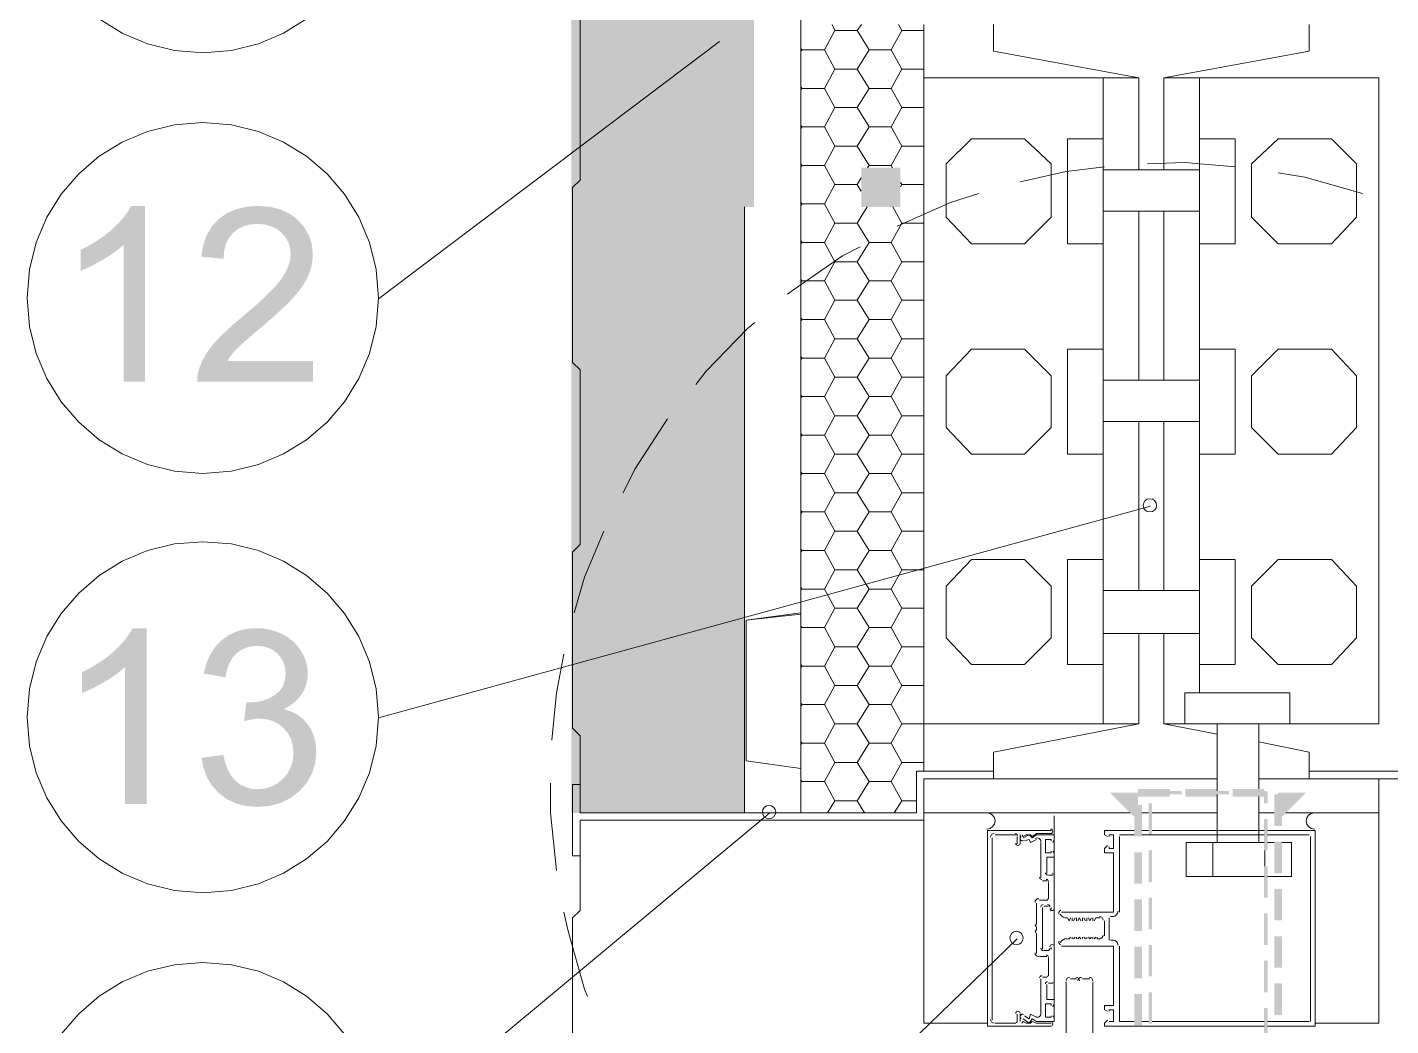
# Model space of a CAD drawing. Header units: millimetres. Extents: x 0 to 297, y 0 to 420.
# Drawn here: x 224.63 to 244.11, y 375.55 to 389.81 of the extents above; entities that cross this region are included whole.
import ezdxf

# ---------------------------------------------------------------- set-up
doc = ezdxf.new("R2010")
doc.units = ezdxf.units.MM
for name, color, linetype in [('1-CORTE-LINEAS', 7, 'Continuous'), ('1-CORTE-RELLENOS', 9, 'Continuous'), ('1-CORTE-ROJO', 1, 'Continuous')]:
    doc.layers.add(name, color=color, linetype=linetype)

msp = doc.modelspace()

# ---------------------------------------------------------------- hatches: boundary and pattern name
at = {"layer": '1-CORTE-RELLENOS'}
h = msp.add_hatch(color=51, dxfattribs=at)
h.dxf.hatch_style = 1
h.paths.add_polyline_path([(234.879, 406.274), (234.879, 378.585), (232.403, 378.585), (232.403, 406.274)])
h = msp.add_hatch(color=7, dxfattribs=at)
h.dxf.hatch_style = 1
h.paths.add_polyline_path([(226.316, 384.748), (226.01, 384.748), (226.01, 386.705), (225.95, 386.651), (225.881, 386.598), (225.804, 386.545), (225.718, 386.492), (225.631, 386.443), (225.548, 386.4), (225.47, 386.363), (225.396, 386.333), (225.396, 386.63), (225.52, 386.694), (225.636, 386.764), (225.745, 386.84), (225.845, 386.922), (225.934, 387.009), (226.009, 387.093), (226.071, 387.176), (226.118, 387.259), (226.316, 387.259)])
h = msp.add_hatch(color=7, dxfattribs=at)
h.dxf.hatch_style = 1
h.paths.add_polyline_path([(228.716, 385.043), (228.716, 384.748), (227.062, 384.748), (227.064, 384.802), (227.07, 384.856), (227.081, 384.908), (227.098, 384.96), (227.135, 385.045), (227.18, 385.129), (227.235, 385.212), (227.3, 385.294), (227.377, 385.378), (227.47, 385.469), (227.578, 385.567), (227.702, 385.671), (227.889, 385.83), (228.043, 385.971), (228.165, 386.095), (228.253, 386.2), (228.316, 386.297), (228.36, 386.39), (228.387, 386.481), (228.396, 386.57), (228.388, 386.658), (228.363, 386.739), (228.322, 386.812), (228.264, 386.878), (228.194, 386.933), (228.114, 386.971), (228.025, 386.995), (227.925, 387.002), (227.82, 386.994), (227.726, 386.969), (227.642, 386.928), (227.57, 386.87), (227.512, 386.797), (227.47, 386.712), (227.446, 386.614), (227.437, 386.504), (227.12, 386.534), (227.148, 386.7), (227.198, 386.844), (227.271, 386.968), (227.366, 387.071), (227.481, 387.153), (227.614, 387.212), (227.765, 387.247), (227.933, 387.259), (228.103, 387.246), (228.254, 387.208), (228.387, 387.145), (228.501, 387.057), (228.594, 386.952), (228.66, 386.835), (228.7, 386.705), (228.713, 386.564), (228.709, 386.489), (228.697, 386.414), (228.678, 386.34), (228.65, 386.266), (228.614, 386.194), (228.568, 386.119), (228.512, 386.042), (228.446, 385.963), (228.364, 385.876), (228.258, 385.773), (228.128, 385.655), (227.975, 385.522), (227.848, 385.416), (227.746, 385.328), (227.67, 385.259), (227.619, 385.208), (227.582, 385.167), (227.548, 385.125), (227.517, 385.084), (227.49, 385.043)])
h = msp.add_hatch(color=7, dxfattribs=at)
h.dxf.hatch_style = 1
h.paths.add_polyline_path([(226.338, 378.715), (226.032, 378.715), (226.032, 380.672), (225.971, 380.619), (225.902, 380.565), (225.825, 380.512), (225.74, 380.46), (225.652, 380.411), (225.569, 380.367), (225.491, 380.331), (225.417, 380.3), (225.417, 380.598), (225.541, 380.661), (225.657, 380.731), (225.766, 380.807), (225.866, 380.89), (225.955, 380.976), (226.031, 381.061), (226.092, 381.144), (226.139, 381.226), (226.338, 381.226)])
h = msp.add_hatch(color=7, dxfattribs=at)
h.dxf.hatch_style = 1
h.paths.add_polyline_path([(227.125, 379.374), (227.434, 379.415), (227.464, 379.295), (227.504, 379.192), (227.554, 379.107), (227.613, 379.041), (227.679, 378.99), (227.753, 378.954), (227.834, 378.932), (227.922, 378.925), (228.026, 378.934), (228.122, 378.962), (228.209, 379.009), (228.288, 379.074), (228.353, 379.154), (228.4, 379.242), (228.428, 379.34), (228.437, 379.446), (228.428, 379.547), (228.402, 379.639), (228.359, 379.722), (228.299, 379.796), (228.225, 379.856), (228.142, 379.899), (228.049, 379.925), (227.946, 379.934), (227.901, 379.931), (227.85, 379.925), (227.793, 379.913), (227.731, 379.898), (227.764, 380.168), (227.779, 380.167), (227.792, 380.166), (227.804, 380.165), (227.814, 380.165), (227.909, 380.171), (228, 380.191), (228.086, 380.222), (228.167, 380.267), (228.236, 380.325), (228.285, 380.396), (228.314, 380.482), (228.324, 380.581), (228.317, 380.663), (228.295, 380.737), (228.259, 380.803), (228.208, 380.862), (228.147, 380.91), (228.078, 380.945), (228.001, 380.966), (227.916, 380.973), (227.83, 380.966), (227.751, 380.944), (227.68, 380.909), (227.616, 380.86), (227.562, 380.796), (227.518, 380.719), (227.486, 380.628), (227.464, 380.523), (227.155, 380.579), (227.193, 380.724), (227.248, 380.852), (227.321, 380.962), (227.412, 381.055), (227.518, 381.13), (227.636, 381.183), (227.766, 381.216), (227.908, 381.226), (228.007, 381.221), (228.103, 381.204), (228.195, 381.177), (228.283, 381.138), (228.364, 381.09), (228.436, 381.034), (228.496, 380.97), (228.547, 380.898), (228.588, 380.821), (228.617, 380.742), (228.635, 380.66), (228.641, 380.576), (228.635, 380.496), (228.619, 380.421), (228.591, 380.349), (228.553, 380.281), (228.503, 380.218), (228.444, 380.162), (228.375, 380.112), (228.296, 380.069), (228.4, 380.037), (228.492, 379.991), (228.571, 379.931), (228.638, 379.856), (228.692, 379.771), (228.731, 379.676), (228.754, 379.57), (228.762, 379.454), (228.747, 379.296), (228.702, 379.151), (228.627, 379.018), (228.522, 378.897), (228.395, 378.798), (228.253, 378.728), (228.094, 378.685), (227.919, 378.671), (227.761, 378.684), (227.618, 378.72), (227.489, 378.781), (227.373, 378.867), (227.276, 378.972), (227.202, 379.091), (227.152, 379.225)])
h = msp.add_hatch(color=7, dxfattribs=at)
h.dxf.hatch_style = 1
h.paths.add_polyline_path([(240.499, 378.875), (240.099, 378.875), (240.499, 378.475)])
h = msp.add_hatch(color=7, dxfattribs=at)
h.dxf.hatch_style = 1
h.paths.add_polyline_path([(240.949, 378.85), (240.674, 378.85), (240.674, 378.9), (240.949, 378.9), (240.949, 378.93), (240.499, 378.93), (240.499, 378.875), (240.499, 378.82), (240.949, 378.82)])
h = msp.add_hatch(color=7, dxfattribs=at)
h.dxf.hatch_style = 1
h.paths.add_polyline_path([(240.674, 378.9), (240.674, 378.85), (241.124, 378.85), (241.124, 378.9)])
h = msp.add_hatch(color=7, dxfattribs=at)
h.dxf.hatch_style = 1
h.paths.add_polyline_path([(241.349, 378.85), (241.349, 378.9), (241.624, 378.9), (241.624, 378.93), (241.174, 378.93), (241.174, 378.82), (241.624, 378.82), (241.624, 378.85)])
h = msp.add_hatch(color=7, dxfattribs=at)
h.dxf.hatch_style = 1
h.paths.add_polyline_path([(241.349, 378.85), (241.799, 378.85), (241.799, 378.9), (241.349, 378.9)])
h = msp.add_hatch(color=7, dxfattribs=at)
h.dxf.hatch_style = 1
h.paths.add_polyline_path([(242.299, 378.85), (242.024, 378.85), (242.024, 378.9), (242.299, 378.9), (242.299, 378.93), (241.849, 378.93), (241.849, 378.82), (242.299, 378.82)])
h = msp.add_hatch(color=7, dxfattribs=at)
h.dxf.hatch_style = 1
h.paths.add_polyline_path([(242.349, 378.875), (242.347, 378.886), (242.343, 378.894), (242.335, 378.899), (242.324, 378.9), (242.024, 378.9), (242.024, 378.85), (242.299, 378.85), (242.299, 378.725), (242.349, 378.725)])
h = msp.add_hatch(color=7, dxfattribs=at)
h.dxf.hatch_style = 1
h.paths.add_polyline_path([(242.554, 378.53), (242.499, 378.475), (242.499, 378.85), (242.444, 378.85), (242.444, 378.4), (242.554, 378.4)])
h = msp.add_hatch(color=7, dxfattribs=at)
h.dxf.hatch_style = 1
h.paths.add_polyline_path([(242.499, 378.875), (242.899, 378.875), (242.499, 378.475)])
h = msp.add_hatch(color=7, dxfattribs=at)
h.dxf.hatch_style = 1
h.paths.add_polyline_path([(240.499, 378.475), (240.444, 378.53), (240.444, 378.25), (240.554, 378.25), (240.554, 378.7), (240.499, 378.7)])
h = msp.add_hatch(color=7, dxfattribs=at)
h.dxf.hatch_style = 1
h.paths.add_polyline_path([(240.699, 378.275), (240.699, 378.725), (240.649, 378.725), (240.649, 378.275)])
h = msp.add_hatch(color=7, dxfattribs=at)
h.dxf.hatch_style = 1
h.paths.add_polyline_path([(242.299, 378.5), (242.299, 378.05), (242.349, 378.05), (242.349, 378.5)])
h = msp.add_hatch(color=7, dxfattribs=at)
h.dxf.hatch_style = 1
h.paths.add_polyline_path([(242.554, 378.175), (242.444, 378.175), (242.444, 377.725), (242.554, 377.725)])
h = msp.add_hatch(color=7, dxfattribs=at)
h.dxf.hatch_style = 1
h.paths.add_polyline_path([(240.444, 378.025), (240.444, 377.575), (240.554, 377.575), (240.554, 378.025)])
h = msp.add_hatch(color=7, dxfattribs=at)
h.dxf.hatch_style = 1
h.paths.add_polyline_path([(240.649, 377.6), (240.699, 377.6), (240.699, 378.05), (240.649, 378.05)])
h = msp.add_hatch(color=7, dxfattribs=at)
h.dxf.hatch_style = 1
h.paths.add_polyline_path([(242.349, 377.825), (242.299, 377.825), (242.299, 377.375), (242.349, 377.375)])
h = msp.add_hatch(color=7, dxfattribs=at)
h.dxf.hatch_style = 1
h.paths.add_polyline_path([(242.554, 377.05), (242.554, 377.5), (242.444, 377.5), (242.444, 377.05)])
h = msp.add_hatch(color=7, dxfattribs=at)
h.dxf.hatch_style = 1
h.paths.add_polyline_path([(240.444, 376.9), (240.554, 376.9), (240.554, 377.35), (240.444, 377.35)])
h = msp.add_hatch(color=7, dxfattribs=at)
h.dxf.hatch_style = 1
h.paths.add_polyline_path([(240.699, 376.925), (240.699, 377.375), (240.649, 377.375), (240.649, 376.925)])
h = msp.add_hatch(color=7, dxfattribs=at)
h.dxf.hatch_style = 1
h.paths.add_polyline_path([(242.299, 377.15), (242.299, 376.7), (242.349, 376.7), (242.349, 377.15)])
h = msp.add_hatch(color=7, dxfattribs=at)
h.dxf.hatch_style = 1
h.paths.add_polyline_path([(242.554, 376.825), (242.444, 376.825), (242.444, 376.375), (242.554, 376.375)])
h = msp.add_hatch(color=7, dxfattribs=at)
h.dxf.hatch_style = 1
h.paths.add_polyline_path([(240.444, 376.225), (240.554, 376.225), (240.554, 376.675), (240.444, 376.675)])
h = msp.add_hatch(color=7, dxfattribs=at)
h.dxf.hatch_style = 1
h.paths.add_polyline_path([(240.699, 376.25), (240.699, 376.7), (240.649, 376.7), (240.649, 376.25)])
h = msp.add_hatch(color=7, dxfattribs=at)
h.dxf.hatch_style = 1
h.paths.add_polyline_path([(242.299, 376.475), (242.299, 376.025), (242.349, 376.025), (242.349, 376.475)])
h = msp.add_hatch(color=7, dxfattribs=at)
h.dxf.hatch_style = 1
h.paths.add_polyline_path([(242.554, 376.15), (242.444, 376.15), (242.444, 375.7), (242.554, 375.7)])
h = msp.add_hatch(color=7, dxfattribs=at)
h.dxf.hatch_style = 1
h.paths.add_polyline_path([(240.444, 376), (240.444, 375.55), (240.554, 375.55), (240.554, 376)])
h = msp.add_hatch(color=7, dxfattribs=at)
h.dxf.hatch_style = 1
h.paths.add_polyline_path([(240.649, 375.575), (240.699, 375.575), (240.699, 376.025), (240.649, 376.025)])
h = msp.add_hatch(color=7, dxfattribs=at)
h.dxf.hatch_style = 1
h.paths.add_polyline_path([(242.349, 375.8), (242.299, 375.8), (242.299, 375.35), (242.349, 375.35)])
at = {"layer": '1-CORTE-ROJO'}
h = msp.add_hatch(color=1, dxfattribs=at)
h.dxf.hatch_style = 1
h.paths.add_polyline_path([(235.015, 387.246), (234.522, 387.246), (234.522, 390.376), (234.427, 390.291), (234.317, 390.206), (234.194, 390.121), (234.056, 390.037), (233.916, 389.958), (233.784, 389.89), (233.659, 389.832), (233.541, 389.784), (233.541, 390.258), (233.74, 390.361), (233.926, 390.473), (234.099, 390.596), (234.26, 390.729), (234.403, 390.866), (234.524, 391), (234.622, 391.133), (234.698, 391.264), (235.015, 391.264)])
h = msp.add_hatch(color=1, dxfattribs=at)
h.dxf.hatch_style = 1
h.paths.add_polyline_path([(236.546, 387.805), (237.106, 387.805), (237.106, 387.246), (236.546, 387.246)])

# ---------------------------------------------------------------- linework, layer by layer
at = {"layer": '1-CORTE-LINEAS', "color": 7, "lineweight": 15}
for p, q in [((235.684, 378.588), (235.684, 397.892)), ((237.441, 389.087), (237.441, 389.849)), ((238.435, 389.468), (238.435, 389.849)), ((242.944, 389.468), (242.944, 389.849)), ((229.651, 385.933), (234.522, 389.608)), ((238.435, 389.468), (240.51, 389.087)), ((242.944, 389.468), (240.869, 389.087)), ((240.51, 389.087), (240.51, 387.775)), ((240.869, 389.087), (240.869, 387.775)), ((241.377, 387.775), (240.002, 387.775)), ((234.879, 378.588), (234.879, 387.246)), ((241.377, 387.182), (240.002, 387.182)), ((240.51, 387.182), (240.51, 384.769)), ((240.869, 387.182), (240.869, 384.769)), ((241.377, 384.769), (240.002, 384.769)), ((241.377, 384.177), (240.002, 384.177)), ((240.51, 384.177), (240.51, 381.763)), ((240.869, 384.177), (240.869, 381.763)), ((229.651, 379.943), (240.679, 382.97)), ((241.377, 381.763), (240.002, 381.763)), ((241.377, 381.15), (240.002, 381.15)), ((240.51, 381.15), (240.51, 379.859)), ((240.869, 381.15), (240.869, 379.859)), ((237.441, 379.859), (237.441, 379.181)), ((238.435, 379.456), (240.51, 379.859)), ((241.631, 379.711), (240.869, 379.859)), ((241.631, 378.9), (241.631, 379.859)), ((242.224, 378.93), (242.224, 379.859)), ((242.944, 379.456), (242.224, 379.604)), ((238.435, 379.456), (238.435, 379.075)), ((242.944, 379.456), (242.944, 379.075)), ((235.684, 379.223), (235.684, 378.588)), ((237.441, 379.075), (241.631, 379.075)), ((237.441, 379.075), (237.441, 378.483)), ((242.224, 379.075), (244.34, 379.075)), ((241.631, 378.165), (241.631, 378.85)), ((242.224, 378.165), (242.224, 378.82)), ((229.651, 373.932), (235.239, 378.588)), ((232.529, 378.588), (234.879, 378.588)), ((234.879, 378.588), (237.335, 378.588)), ((237.441, 378.588), (240.386, 378.588)), ((240.554, 378.588), (240.649, 378.588)), ((240.699, 378.588), (241.631, 378.588)), ((242.224, 378.588), (242.444, 378.588)), ((232.529, 378.483), (237.441, 378.483)), ((242.299, 378.165), (241.187, 378.165)), ((241.568, 377.678), (241.568, 378.165)), ((242.309, 377.825), (242.309, 378.05)), ((242.444, 378.165), (242.349, 378.165)), ((242.69, 378.165), (242.554, 378.165)), ((229.651, 367.942), (238.774, 376.789))]:
    msp.add_line(p, q, dxfattribs=at)
at = {"layer": '1-CORTE-LINEAS', "color": 7, "lineweight": 5}
for p, q in [((236.022, 389.489), (236.17, 389.765)), ((236.17, 389.765), (236.128, 389.849)), ((236.17, 389.765), (236.488, 389.765)), ((236.488, 389.765), (236.551, 389.849)), ((236.657, 389.489), (236.488, 389.765)), ((236.975, 389.489), (237.123, 389.765)), ((237.123, 389.765), (237.08, 389.849)), ((237.123, 389.765), (237.441, 389.765)), ((235.704, 389.489), (235.684, 389.51)), ((235.684, 389.468), (235.704, 389.489)), ((235.704, 389.489), (236.022, 389.489)), ((236.17, 389.214), (236.022, 389.489)), ((236.488, 389.214), (236.657, 389.489)), ((236.657, 389.489), (236.975, 389.489)), ((237.123, 389.214), (236.975, 389.489)), ((236.022, 388.939), (236.17, 389.214)), ((236.17, 389.214), (236.488, 389.214)), ((236.657, 388.939), (236.488, 389.214)), ((236.975, 388.939), (237.123, 389.214)), ((237.123, 389.214), (237.441, 389.214)), ((240.002, 389.087), (240.002, 379.859)), ((241.377, 389.087), (241.377, 380.303)), ((235.704, 388.939), (235.684, 388.96)), ((235.684, 388.918), (235.704, 388.939)), ((235.704, 388.939), (236.022, 388.939)), ((236.17, 388.664), (236.022, 388.939)), ((236.488, 388.664), (236.657, 388.939)), ((236.657, 388.939), (236.975, 388.939)), ((237.123, 388.664), (236.975, 388.939)), ((236.022, 388.389), (236.17, 388.664)), ((236.17, 388.664), (236.488, 388.664)), ((236.657, 388.389), (236.488, 388.664)), ((236.975, 388.389), (237.123, 388.664)), ((237.123, 388.664), (237.441, 388.664)), ((235.704, 388.389), (235.684, 388.41)), ((235.684, 388.367), (235.704, 388.389)), ((235.704, 388.389), (236.022, 388.389)), ((236.17, 388.113), (236.022, 388.389)), ((236.488, 388.113), (236.657, 388.389)), ((236.657, 388.389), (236.975, 388.389)), ((237.123, 388.113), (236.975, 388.389)), ((236.022, 387.838), (236.17, 388.113)), ((236.17, 388.113), (236.488, 388.113)), ((236.657, 387.838), (236.488, 388.113)), ((236.975, 387.838), (237.123, 388.113)), ((237.123, 388.113), (237.441, 388.113)), ((235.704, 387.838), (235.684, 387.86)), ((235.684, 387.817), (235.704, 387.838)), ((235.704, 387.838), (236.022, 387.838)), ((236.17, 387.563), (236.022, 387.838)), ((236.637, 387.805), (236.657, 387.838)), ((236.657, 387.838), (236.975, 387.838)), ((236.993, 387.805), (236.975, 387.838)), ((236.022, 387.288), (236.17, 387.563)), ((236.17, 387.563), (236.488, 387.563)), ((236.488, 387.563), (236.546, 387.659)), ((236.546, 387.468), (236.488, 387.563)), ((237.123, 387.563), (237.106, 387.595)), ((237.106, 387.532), (237.123, 387.563)), ((237.123, 387.563), (237.441, 387.563)), ((235.704, 387.288), (235.684, 387.309)), ((235.684, 387.267), (235.704, 387.288)), ((235.704, 387.288), (236.022, 387.288)), ((236.17, 387.013), (236.022, 387.288)), ((236.488, 387.013), (236.631, 387.246)), ((237.123, 387.013), (236.998, 387.246)), ((236.022, 386.738), (236.17, 387.013)), ((236.17, 387.013), (236.488, 387.013)), ((236.657, 386.738), (236.488, 387.013)), ((236.975, 386.738), (237.123, 387.013)), ((237.123, 387.013), (237.441, 387.013)), ((235.704, 386.738), (235.684, 386.758)), ((235.684, 386.716), (235.704, 386.738)), ((235.704, 386.738), (236.022, 386.738)), ((236.17, 386.462), (236.022, 386.738)), ((236.488, 386.462), (236.657, 386.738)), ((236.657, 386.738), (236.975, 386.738)), ((237.123, 386.462), (236.975, 386.738)), ((236.022, 386.187), (236.17, 386.462)), ((236.17, 386.462), (236.488, 386.462)), ((236.657, 386.187), (236.488, 386.462)), ((236.975, 386.187), (237.123, 386.462)), ((237.123, 386.462), (237.441, 386.462)), ((235.704, 386.187), (235.684, 386.209)), ((235.684, 386.166), (235.704, 386.187)), ((235.704, 386.187), (236.022, 386.187)), ((236.17, 385.912), (236.022, 386.187)), ((236.488, 385.912), (236.657, 386.187)), ((236.657, 386.187), (236.975, 386.187)), ((237.123, 385.912), (236.975, 386.187)), ((236.022, 385.637), (236.17, 385.912)), ((236.17, 385.912), (236.488, 385.912)), ((236.657, 385.637), (236.488, 385.912)), ((236.975, 385.637), (237.123, 385.912)), ((237.123, 385.912), (237.441, 385.912)), ((235.704, 385.637), (235.684, 385.658)), ((235.684, 385.615), (235.704, 385.637)), ((235.704, 385.637), (236.022, 385.637)), ((236.17, 385.362), (236.022, 385.637)), ((236.488, 385.362), (236.657, 385.637)), ((236.657, 385.637), (236.975, 385.637)), ((237.123, 385.362), (236.975, 385.637)), ((236.022, 385.086), (236.17, 385.362)), ((236.17, 385.362), (236.488, 385.362)), ((236.657, 385.086), (236.488, 385.362)), ((236.975, 385.086), (237.123, 385.362)), ((237.123, 385.362), (237.441, 385.362)), ((235.704, 385.086), (235.684, 385.108)), ((235.684, 385.066), (235.704, 385.086)), ((235.704, 385.086), (236.022, 385.086)), ((236.17, 384.811), (236.022, 385.086)), ((236.488, 384.811), (236.657, 385.086)), ((236.657, 385.086), (236.975, 385.086)), ((237.123, 384.811), (236.975, 385.086)), ((236.022, 384.536), (236.17, 384.811)), ((236.17, 384.811), (236.488, 384.811)), ((236.657, 384.536), (236.488, 384.811)), ((236.975, 384.536), (237.123, 384.811)), ((237.123, 384.811), (237.441, 384.811)), ((235.704, 384.536), (235.684, 384.557)), ((235.684, 384.515), (235.704, 384.536)), ((235.704, 384.536), (236.022, 384.536)), ((236.17, 384.261), (236.022, 384.536)), ((236.488, 384.261), (236.657, 384.536)), ((236.657, 384.536), (236.975, 384.536)), ((237.123, 384.261), (236.975, 384.536)), ((236.022, 383.986), (236.17, 384.261)), ((236.17, 384.261), (236.488, 384.261)), ((236.657, 383.986), (236.488, 384.261)), ((236.975, 383.986), (237.123, 384.261)), ((237.123, 384.261), (237.441, 384.261)), ((235.704, 383.986), (235.684, 384.007)), ((235.684, 383.965), (235.704, 383.986)), ((235.704, 383.986), (236.022, 383.986)), ((236.17, 383.711), (236.022, 383.986)), ((236.488, 383.711), (236.657, 383.986)), ((236.657, 383.986), (236.975, 383.986)), ((237.123, 383.711), (236.975, 383.986)), ((236.022, 383.435), (236.17, 383.711)), ((236.17, 383.711), (236.488, 383.711)), ((236.657, 383.435), (236.488, 383.711)), ((236.975, 383.435), (237.123, 383.711)), ((237.123, 383.711), (237.441, 383.711)), ((235.704, 383.435), (235.684, 383.457)), ((235.684, 383.415), (235.704, 383.435)), ((235.704, 383.435), (236.022, 383.435)), ((236.17, 383.16), (236.022, 383.435)), ((236.488, 383.16), (236.657, 383.435)), ((236.657, 383.435), (236.975, 383.435)), ((237.123, 383.16), (236.975, 383.435)), ((236.022, 382.886), (236.17, 383.16)), ((236.17, 383.16), (236.488, 383.16)), ((236.657, 382.886), (236.488, 383.16)), ((236.975, 382.886), (237.123, 383.16)), ((237.123, 383.16), (237.441, 383.16)), ((235.704, 382.886), (235.684, 382.906)), ((235.684, 382.864), (235.704, 382.886)), ((235.704, 382.886), (236.022, 382.886)), ((236.17, 382.61), (236.022, 382.886)), ((236.488, 382.61), (236.657, 382.886)), ((236.657, 382.886), (236.975, 382.886)), ((237.123, 382.61), (236.975, 382.886)), ((236.022, 382.335), (236.17, 382.61)), ((236.17, 382.61), (236.488, 382.61)), ((236.657, 382.335), (236.488, 382.61)), ((236.975, 382.335), (237.123, 382.61)), ((237.123, 382.61), (237.441, 382.61)), ((235.704, 382.335), (235.684, 382.356)), ((235.684, 382.314), (235.704, 382.335)), ((235.704, 382.335), (236.022, 382.335)), ((236.17, 382.06), (236.022, 382.335)), ((236.488, 382.06), (236.657, 382.335)), ((236.657, 382.335), (236.975, 382.335)), ((237.123, 382.06), (236.975, 382.335)), ((236.022, 381.785), (236.17, 382.06)), ((236.17, 382.06), (236.488, 382.06)), ((236.657, 381.785), (236.488, 382.06)), ((236.975, 381.785), (237.123, 382.06)), ((237.123, 382.06), (237.441, 382.06)), ((235.704, 381.785), (235.684, 381.806)), ((235.684, 381.785), (235.704, 381.785)), ((235.704, 381.785), (236.022, 381.785)), ((236.17, 381.51), (236.022, 381.785)), ((236.488, 381.51), (236.657, 381.785)), ((236.657, 381.785), (236.975, 381.785)), ((237.123, 381.51), (236.975, 381.785)), ((236.022, 381.234), (236.17, 381.51)), ((236.17, 381.51), (236.488, 381.51)), ((236.657, 381.234), (236.488, 381.51)), ((236.975, 381.234), (237.123, 381.51)), ((237.123, 381.51), (237.441, 381.51)), ((235.704, 381.234), (235.684, 381.255)), ((235.684, 381.234), (235.704, 381.234)), ((235.704, 381.234), (236.022, 381.234)), ((236.17, 380.959), (236.022, 381.234)), ((236.488, 380.959), (236.657, 381.234)), ((236.657, 381.234), (236.975, 381.234)), ((237.123, 380.959), (236.975, 381.234)), ((236.022, 380.684), (236.17, 380.959)), ((236.17, 380.959), (236.488, 380.959)), ((236.657, 380.684), (236.488, 380.959)), ((236.975, 380.684), (237.123, 380.959)), ((237.123, 380.959), (237.441, 380.959)), ((235.704, 380.684), (235.684, 380.705)), ((235.684, 380.663), (235.704, 380.684)), ((235.704, 380.684), (236.022, 380.684)), ((236.17, 380.409), (236.022, 380.684)), ((236.488, 380.409), (236.657, 380.684)), ((236.657, 380.684), (236.975, 380.684)), ((237.123, 380.409), (236.975, 380.684)), ((236.022, 380.134), (236.17, 380.409)), ((236.17, 380.409), (236.488, 380.409)), ((236.657, 380.134), (236.488, 380.409)), ((236.975, 380.134), (237.123, 380.409)), ((237.123, 380.409), (237.441, 380.409)), ((235.704, 380.134), (235.684, 380.155)), ((235.684, 380.112), (235.704, 380.134)), ((235.704, 380.134), (236.022, 380.134)), ((236.17, 379.859), (236.022, 380.134)), ((236.488, 379.859), (236.657, 380.134)), ((236.657, 380.134), (236.975, 380.134)), ((237.123, 379.859), (236.975, 380.134)), ((236.022, 379.583), (236.17, 379.859)), ((236.17, 379.859), (236.488, 379.859)), ((236.657, 379.583), (236.488, 379.859)), ((236.975, 379.583), (237.123, 379.859)), ((237.123, 379.859), (237.441, 379.859)), ((240.51, 379.859), (237.441, 379.859)), ((235.704, 379.583), (235.684, 379.604)), ((235.684, 379.562), (235.704, 379.583)), ((235.704, 379.583), (236.022, 379.583)), ((236.17, 379.308), (236.022, 379.583)), ((236.488, 379.308), (236.657, 379.583)), ((236.657, 379.583), (236.975, 379.583)), ((237.123, 379.308), (236.975, 379.583)), ((236.022, 379.033), (236.17, 379.308)), ((236.17, 379.308), (236.488, 379.308)), ((236.657, 379.033), (236.488, 379.308)), ((236.975, 379.033), (237.123, 379.308)), ((237.123, 379.308), (237.441, 379.308)), ((235.704, 379.033), (235.684, 379.054)), ((235.684, 379.033), (235.704, 379.033)), ((235.704, 379.033), (236.022, 379.033)), ((236.17, 378.758), (236.022, 379.033)), ((236.488, 378.758), (236.657, 379.033)), ((236.657, 379.033), (236.975, 379.033)), ((237.123, 378.758), (236.975, 379.033)), ((236.065, 378.588), (236.17, 378.758)), ((236.17, 378.758), (236.488, 378.758)), ((236.594, 378.588), (236.488, 378.758)), ((237.017, 378.588), (237.123, 378.758)), ((237.123, 378.758), (237.335, 378.758)), ((232.529, 378.483), (232.529, 377.192))]:
    msp.add_line(p, q, dxfattribs=at)
at = {"layer": '1-CORTE-LINEAS', "color": 7, "lineweight": 9}
for p, q in [((237.758, 387.86), (238.118, 388.219)), ((238.118, 388.219), (238.879, 388.219)), ((239.26, 387.86), (238.879, 388.219)), ((242.118, 387.86), (242.499, 388.219)), ((243.261, 388.219), (242.499, 388.219)), ((243.621, 387.86), (243.261, 388.219)), ((237.758, 387.097), (237.758, 387.86)), ((239.26, 387.86), (239.26, 387.097)), ((242.118, 387.86), (242.118, 387.097)), ((243.621, 387.097), (243.621, 387.86)), ((237.758, 387.097), (238.118, 386.716)), ((239.26, 387.097), (238.879, 386.716)), ((242.118, 387.097), (242.499, 386.716)), ((243.621, 387.097), (243.261, 386.716)), ((238.879, 386.716), (238.118, 386.716)), ((242.499, 386.716), (243.261, 386.716)), ((237.758, 384.833), (238.118, 385.214)), ((238.118, 385.214), (238.879, 385.214)), ((239.26, 384.833), (238.879, 385.214)), ((242.118, 384.833), (242.499, 385.214)), ((243.261, 385.214), (242.499, 385.214)), ((243.621, 384.833), (243.261, 385.214)), ((237.758, 384.092), (237.758, 384.833)), ((239.26, 384.833), (239.26, 384.092)), ((242.118, 384.833), (242.118, 384.092)), ((243.621, 384.092), (243.621, 384.833)), ((237.758, 384.092), (238.118, 383.711)), ((239.26, 384.092), (238.879, 383.711)), ((242.118, 384.092), (242.499, 383.711)), ((243.621, 384.092), (243.261, 383.711)), ((238.879, 383.711), (238.118, 383.711)), ((242.499, 383.711), (243.261, 383.711)), ((237.758, 381.827), (238.118, 382.208)), ((238.879, 382.208), (238.118, 382.208)), ((239.26, 381.827), (238.879, 382.208)), ((242.118, 381.827), (242.499, 382.208)), ((242.499, 382.208), (243.261, 382.208)), ((243.621, 381.827), (243.261, 382.208)), ((237.758, 381.827), (237.758, 381.086)), ((239.26, 381.086), (239.26, 381.827)), ((242.118, 381.086), (242.118, 381.827)), ((243.621, 381.827), (243.621, 381.086)), ((237.758, 381.086), (238.118, 380.705)), ((239.26, 381.086), (238.879, 380.705)), ((242.118, 381.086), (242.499, 380.705)), ((243.621, 381.086), (243.261, 380.705)), ((238.118, 380.705), (238.879, 380.705)), ((243.261, 380.705), (242.499, 380.705))]:
    msp.add_line(p, q, dxfattribs=at)
at = {"layer": '1-CORTE-LINEAS', "color": 7, "lineweight": 13}
for p, q in [((239.303, 378.546), (239.303, 375.604)), ((239.26, 378.335), (238.35, 378.335)), ((238.414, 375.625), (238.414, 378.228)), ((238.456, 378.271), (238.753, 378.271)), ((238.774, 378.25), (238.774, 378.144)), ((238.816, 378.144), (238.816, 378.271)), ((240.235, 378.271), (240.444, 378.271)), ((240.235, 377.17), (240.235, 378.25)), ((240.649, 378.335), (240.554, 378.335)), ((240.554, 378.271), (242.299, 378.271)), ((242.299, 378.335), (240.699, 378.335)), ((242.349, 378.271), (242.944, 378.271)), ((242.964, 378.25), (242.964, 375.604)), ((239.112, 378.165), (239.112, 377.657)), ((239.134, 377.615), (239.197, 377.615)), ((239.282, 377.699), (239.218, 377.699)), ((239.218, 377.594), (239.218, 377.361)), ((239.303, 377.213), (239.303, 377.678)), ((239.197, 377.34), (239.092, 377.34)), ((239.134, 376.641), (239.134, 377.234)), ((239.155, 377.255), (239.218, 377.255)), ((239.26, 377.234), (239.26, 377.213)), ((239.515, 377.043), (239.493, 377.085)), ((239.515, 377.043), (239.536, 377.085)), ((239.557, 377.085), (239.557, 377.043)), ((239.578, 377.043), (239.599, 377.085)), ((239.621, 377.085), (239.621, 377.043)), ((239.641, 377.043), (239.663, 377.085)), ((239.663, 377.085), (239.684, 377.043)), ((239.705, 377.043), (239.705, 377.085)), ((239.726, 377.085), (239.747, 377.043)), ((239.769, 377.043), (239.769, 377.085)), ((239.789, 377.085), (239.811, 377.043)), ((239.811, 377.043), (239.832, 377.085)), ((239.854, 377.085), (239.854, 377.043)), ((240.022, 377.043), (240.022, 376.832)), ((240.086, 376.768), (240.086, 377.085)), ((240.107, 377.107), (240.15, 377.107)), ((239.557, 376.789), (239.557, 376.811)), ((239.578, 376.789), (239.599, 376.811)), ((239.621, 376.789), (239.621, 376.811)), ((239.705, 376.811), (239.705, 376.789)), ((239.726, 376.811), (239.747, 376.789)), ((239.769, 376.811), (239.769, 376.789)), ((239.854, 376.789), (239.854, 376.811)), ((239.874, 376.789), (239.896, 376.811)), ((239.218, 376.62), (239.155, 376.62)), ((239.26, 376.662), (239.26, 376.641)), ((239.303, 376.175), (239.303, 376.662)), ((240.15, 376.768), (240.107, 376.768)), ((239.092, 376.536), (239.197, 376.536)), ((239.218, 376.514), (239.218, 376.26)), ((239.197, 376.239), (239.134, 376.239)), ((239.112, 376.218), (239.112, 375.71)), ((239.218, 376.155), (239.282, 376.155)), ((239.473, 364.7), (239.473, 376.175)), ((239.536, 376.218), (239.621, 376.218)), ((239.705, 376.218), (239.811, 376.218)), ((239.854, 364.7), (239.854, 376.175)), ((238.774, 375.71), (238.774, 375.604)), ((238.816, 375.71), (238.816, 375.604)), ((238.753, 375.583), (238.456, 375.583)), ((240.554, 375.604), (240.649, 375.604)), ((240.699, 375.604), (242.299, 375.604)), ((242.349, 375.604), (242.944, 375.604))]:
    msp.add_line(p, q, dxfattribs=at)
at = {"layer": '1-CORTE-LINEAS', "color": 7, "lineweight": 15}
for points in [[(232.529, 378.588), (232.529, 379.689), (232.424, 379.795), (232.424, 382.314), (232.529, 382.42), (232.529, 384.917), (232.424, 385.023), (232.424, 387.521), (232.529, 387.627), (232.529, 390.124), (232.424, 390.23), (232.424, 392.727), (232.529, 392.834), (232.529, 394.802)], [(240.002, 386.716), (239.493, 386.716), (239.493, 388.219), (240.002, 388.219)], [(241.377, 386.716), (241.885, 386.716), (241.885, 388.219), (241.377, 388.219)], [(240.022, 387.817), (239.473, 387.753), (238.816, 387.605)], [(241.885, 387.817), (241.165, 387.881), (240.636, 387.86)], [(243.706, 387.436), (242.88, 387.669), (242.499, 387.732)], [(238.223, 387.436), (237.821, 387.309), (237.06, 386.971)], [(236.53, 386.674), (236.276, 386.547), (235.578, 386.061), (235.493, 385.996)], [(235.027, 385.595), (234.922, 385.51), (234.329, 384.896), (234.181, 384.706)], [(240.002, 383.711), (239.493, 383.711), (239.493, 385.214), (240.002, 385.214)], [(241.377, 383.711), (241.885, 383.711), (241.885, 385.214), (241.377, 385.214)], [(233.779, 384.219), (233.313, 383.499), (233.143, 383.16)], [(240.764, 382.981), (240.756, 383.018), (240.736, 383.048), (240.705, 383.068), (240.668, 383.076), (240.631, 383.068), (240.601, 383.048), (240.58, 383.018), (240.573, 382.981), (240.58, 382.943), (240.601, 382.913), (240.631, 382.893), (240.668, 382.886), (240.705, 382.893), (240.736, 382.913), (240.756, 382.943), (240.764, 382.981)], [(232.868, 382.61), (232.593, 381.954), (232.445, 381.446)], [(235.684, 381.425), (235.684, 382.081), (235.684, 381.446)], [(240.002, 382.208), (239.493, 382.208), (239.493, 380.705), (240.002, 380.705)], [(241.377, 382.208), (241.885, 382.208), (241.885, 380.705), (241.377, 380.705)], [(235.684, 381.425), (234.9, 381.34), (235.684, 381.446)], [(234.9, 379.33), (234.9, 381.34), (234.9, 379.33)], [(232.297, 380.853), (232.191, 380.303), (232.128, 379.626)], [(241.165, 379.859), (241.165, 380.303), (242.668, 380.303), (242.668, 379.859)], [(234.9, 379.33), (235.684, 379.223), (235.684, 378.588)], [(237.335, 378.588), (237.335, 379.181), (238.435, 379.181)], [(242.944, 379.181), (244.447, 379.181), (244.447, 378.588)], [(232.106, 379.012), (232.106, 378.588), (232.191, 377.763)], [(232.424, 378.483), (232.424, 378.991), (232.529, 378.991)], [(242.612, 378.588), (243.939, 378.588), (243.939, 379.075)], [(235.324, 378.599), (235.316, 378.636), (235.296, 378.666), (235.266, 378.687), (235.228, 378.694), (235.191, 378.687), (235.161, 378.666), (235.141, 378.636), (235.133, 378.599), (235.141, 378.562), (235.161, 378.532), (235.191, 378.511), (235.228, 378.504), (235.266, 378.511), (235.296, 378.532), (235.316, 378.562), (235.324, 378.599)], [(238.34, 378.356), (238.385, 378.365), (238.422, 378.39), (238.447, 378.427), (238.456, 378.472), (238.447, 378.517), (238.422, 378.554), (238.385, 378.579), (238.34, 378.588)], [(243.018, 378.588), (242.972, 378.579), (242.935, 378.554), (242.91, 378.517), (242.901, 378.472), (242.91, 378.427), (242.935, 378.39), (242.972, 378.365), (243.018, 378.356)], [(232.424, 378.483), (232.424, 377.975), (232.529, 377.975)], [(241.187, 378.165), (241.187, 377.678), (242.299, 377.678)], [(242.349, 377.678), (242.69, 377.678), (242.69, 378.165)], [(232.297, 377.17), (232.361, 376.895), (232.593, 376.07), (232.635, 375.964)], [(238.859, 376.8), (238.851, 376.837), (238.831, 376.867), (238.8, 376.888), (238.764, 376.895), (238.726, 376.888), (238.696, 376.867), (238.675, 376.837), (238.668, 376.8), (238.675, 376.763), (238.696, 376.732), (238.726, 376.712), (238.764, 376.704), (238.8, 376.712), (238.831, 376.732), (238.851, 376.763), (238.859, 376.8)]]:
    msp.add_lwpolyline(points, dxfattribs=at)
at = {"layer": '1-CORTE-LINEAS', "color": 7, "lineweight": 9}
for points in [[(225.662, 389.931), (225.99, 389.727), (226.35, 389.575), (226.736, 389.48), (227.143, 389.447), (227.55, 389.48), (227.936, 389.575), (228.296, 389.727), (228.624, 389.931)], [(229.651, 385.944), (229.619, 386.351), (229.523, 386.737), (229.371, 387.097), (229.167, 387.425), (228.917, 387.717), (228.624, 387.968), (228.296, 388.172), (227.936, 388.324), (227.55, 388.419), (227.143, 388.452), (226.736, 388.419), (226.35, 388.324), (225.99, 388.172), (225.662, 387.968), (225.369, 387.717), (225.119, 387.425), (224.915, 387.097), (224.762, 386.737), (224.667, 386.351), (224.635, 385.944), (224.667, 385.537), (224.762, 385.151), (224.915, 384.791), (225.119, 384.462), (225.369, 384.17), (225.662, 383.919), (225.99, 383.715), (226.35, 383.563), (226.736, 383.468), (227.143, 383.435), (227.55, 383.468), (227.936, 383.563), (228.296, 383.715), (228.624, 383.919), (228.917, 384.17), (229.167, 384.462), (229.371, 384.791), (229.523, 385.151), (229.619, 385.537), (229.651, 385.944)], [(229.651, 379.954), (229.619, 380.361), (229.523, 380.746), (229.371, 381.106), (229.167, 381.435), (228.917, 381.727), (228.624, 381.978), (228.296, 382.182), (227.936, 382.334), (227.55, 382.429), (227.143, 382.462), (226.736, 382.429), (226.35, 382.334), (225.99, 382.182), (225.662, 381.978), (225.369, 381.727), (225.119, 381.435), (224.915, 381.106), (224.762, 380.746), (224.667, 380.361), (224.635, 379.954), (224.667, 379.547), (224.762, 379.161), (224.915, 378.801), (225.119, 378.472), (225.369, 378.18), (225.662, 377.93), (225.99, 377.726), (226.35, 377.574), (226.736, 377.479), (227.143, 377.446), (227.55, 377.479), (227.936, 377.574), (228.296, 377.726), (228.624, 377.93), (228.917, 378.18), (229.167, 378.472), (229.371, 378.801), (229.523, 379.161), (229.619, 379.547), (229.651, 379.954)], [(229.167, 375.424), (228.917, 375.716), (228.624, 375.967), (228.296, 376.171), (227.936, 376.323), (227.55, 376.418), (227.143, 376.451), (226.736, 376.418), (226.35, 376.323), (225.99, 376.171), (225.662, 375.967), (225.369, 375.716), (225.119, 375.424)]]:
    msp.add_lwpolyline(points, dxfattribs=at)
at = {"layer": '1-CORTE-LINEAS', "color": 7, "lineweight": 5}
for points in [[(240.51, 389.087), (237.441, 389.087), (237.441, 379.859)], [(240.869, 389.087), (243.939, 389.087), (243.939, 379.859), (240.869, 379.859)], [(237.441, 378.588), (237.441, 375.583), (238.35, 375.583)], [(243.029, 375.583), (243.939, 375.583), (243.939, 378.588)], [(232.424, 364.7), (232.424, 366.672), (232.529, 366.778), (232.529, 369.275), (232.424, 369.381), (232.424, 371.879), (232.529, 371.985), (232.529, 374.482), (232.424, 374.588), (232.424, 377.085), (232.529, 377.192)]]:
    msp.add_lwpolyline(points, dxfattribs=at)
at = {"layer": '1-CORTE-LINEAS', "color": 7, "lineweight": 13}
for points in [[(238.35, 378.335), (238.35, 375.541), (239.26, 375.541)], [(238.446, 378.292), (238.425, 378.288), (238.408, 378.277), (238.397, 378.26), (238.393, 378.24)], [(238.774, 378.26), (238.771, 378.273), (238.764, 378.283), (238.754, 378.289), (238.742, 378.292)], [(238.832, 378.246), (238.822, 378.237), (238.817, 378.226), (238.816, 378.214), (238.82, 378.202), (238.828, 378.193), (238.839, 378.187), (238.852, 378.187), (238.863, 378.191)], [(238.837, 378.271), (238.859, 378.25), (238.901, 378.271), (238.964, 378.271), (238.985, 378.25), (239.049, 378.292), (239.26, 378.292)], [(239.282, 378.165), (239.303, 378.207), (239.303, 378.271), (239.049, 378.271), (238.985, 378.228), (238.943, 378.271), (238.859, 378.228)], [(238.879, 378.186), (238.943, 378.207), (238.964, 378.165), (239.049, 378.207)], [(239.112, 378.175), (239.11, 378.189), (239.105, 378.202), (239.097, 378.213), (239.086, 378.222), (239.073, 378.227), (239.059, 378.229), (239.046, 378.227), (239.033, 378.222)], [(239.26, 378.186), (239.26, 378.207), (239.176, 378.207), (239.176, 378.017), (239.26, 378.017), (239.26, 378.038)], [(239.25, 378.292), (239.262, 378.294), (239.273, 378.301), (239.279, 378.311), (239.282, 378.324), (239.279, 378.336), (239.273, 378.346), (239.262, 378.353), (239.25, 378.356)], [(240.444, 378.335), (240.022, 378.335), (240.022, 378.271), (240.065, 378.25)], [(240.086, 378.25), (240.086, 378.271), (240.15, 378.271), (240.15, 378.08), (240.086, 378.08), (240.086, 378.102)], [(242.349, 375.541), (243.029, 375.541), (243.029, 378.335), (242.349, 378.335)], [(238.753, 378.155), (238.755, 378.142), (238.762, 378.132), (238.772, 378.126), (238.784, 378.123), (238.797, 378.126), (238.807, 378.132), (238.813, 378.142), (238.816, 378.155)], [(239.197, 377.721), (239.197, 377.954), (239.303, 377.954), (239.303, 378.017), (239.282, 378.038)], [(240.065, 378.123), (240.022, 378.08), (240.022, 378.017), (240.15, 378.017), (240.15, 377.17), (239.408, 377.17)], [(239.092, 377.668), (239.094, 377.655), (239.101, 377.645), (239.111, 377.638), (239.123, 377.636)], [(239.176, 377.731), (239.179, 377.719), (239.185, 377.709), (239.195, 377.702), (239.208, 377.699)], [(239.218, 377.604), (239.216, 377.616), (239.209, 377.627), (239.199, 377.633), (239.187, 377.636)], [(239.303, 377.689), (239.3, 377.701), (239.294, 377.711), (239.284, 377.718), (239.271, 377.721)], [(239.08, 377.361), (239.06, 377.357), (239.043, 377.345), (239.032, 377.328), (239.028, 377.308)], [(239.049, 377.298), (239.049, 377.001), (239.028, 376.98), (239.049, 376.959), (239.049, 376.917), (239.028, 376.895), (239.049, 376.853), (239.049, 376.578)], [(239.144, 377.276), (239.132, 377.274), (239.122, 377.267), (239.115, 377.257), (239.112, 377.245)], [(239.187, 377.34), (239.199, 377.342), (239.209, 377.349), (239.216, 377.359), (239.218, 377.371)], [(239.24, 377.245), (239.237, 377.257), (239.23, 377.267), (239.22, 377.274), (239.208, 377.276)], [(239.24, 377.223), (239.242, 377.211), (239.249, 377.201), (239.259, 377.194), (239.271, 377.192)], [(239.271, 377.192), (239.284, 377.194), (239.294, 377.201), (239.3, 377.211), (239.303, 377.223)], [(239.398, 377.192), (239.39, 377.19), (239.382, 377.187), (239.376, 377.182), (239.371, 377.175), (239.367, 377.167), (239.367, 377.158), (239.368, 377.15), (239.372, 377.142)], [(239.386, 377.138), (239.404, 377.116), (239.428, 377.099), (239.454, 377.089), (239.483, 377.085)], [(239.874, 377.043), (239.896, 377.085), (239.959, 377.085)], [(240.002, 377.054), (239.997, 377.075), (239.986, 377.091), (239.969, 377.103), (239.949, 377.107)], [(240.139, 377.107), (240.168, 377.113), (240.192, 377.128), (240.207, 377.152), (240.213, 377.181)], [(239.493, 376.789), (239.515, 376.789), (239.536, 376.811)], [(239.641, 376.789), (239.663, 376.811), (239.684, 376.789)], [(239.789, 376.811), (239.811, 376.789), (239.832, 376.811)], [(239.959, 376.789), (239.917, 376.789), (239.917, 376.811)], [(239.949, 376.789), (239.969, 376.793), (239.986, 376.805), (239.997, 376.822), (240.002, 376.842)], [(239.112, 376.652), (239.115, 376.639), (239.122, 376.629), (239.132, 376.622), (239.144, 376.62)], [(239.208, 376.62), (239.22, 376.622), (239.23, 376.629), (239.237, 376.639), (239.24, 376.652)], [(239.271, 376.704), (239.259, 376.702), (239.249, 376.695), (239.242, 376.685), (239.24, 376.673)], [(239.303, 376.673), (239.3, 376.685), (239.294, 376.695), (239.284, 376.702), (239.271, 376.704)], [(239.372, 376.754), (239.368, 376.746), (239.367, 376.738), (239.367, 376.729), (239.371, 376.722), (239.376, 376.715), (239.382, 376.709), (239.39, 376.706), (239.398, 376.704)], [(239.483, 376.789), (239.454, 376.786), (239.428, 376.775), (239.404, 376.759), (239.386, 376.737)], [(239.408, 376.684), (240.15, 376.684), (240.15, 375.837), (240.022, 375.837), (240.022, 375.774), (240.065, 375.752)], [(240.213, 376.694), (240.207, 376.723), (240.192, 376.747), (240.168, 376.763), (240.139, 376.768)], [(240.235, 376.684), (240.235, 375.604), (240.444, 375.604)], [(239.028, 376.588), (239.032, 376.568), (239.043, 376.551), (239.06, 376.54), (239.08, 376.536)], [(239.218, 376.525), (239.216, 376.537), (239.209, 376.547), (239.199, 376.554), (239.187, 376.556)], [(239.123, 376.26), (239.111, 376.258), (239.101, 376.251), (239.094, 376.241), (239.092, 376.228)], [(239.187, 376.239), (239.199, 376.242), (239.209, 376.248), (239.216, 376.258), (239.218, 376.271)], [(239.525, 376.239), (239.504, 376.235), (239.488, 376.224), (239.477, 376.207), (239.473, 376.186)], [(239.663, 376.186), (239.659, 376.207), (239.647, 376.224), (239.63, 376.235), (239.61, 376.239)], [(239.694, 376.239), (239.674, 376.235), (239.657, 376.224), (239.646, 376.207), (239.641, 376.186)], [(239.854, 376.186), (239.849, 376.207), (239.838, 376.224), (239.821, 376.235), (239.8, 376.239)], [(239.208, 376.175), (239.195, 376.173), (239.185, 376.166), (239.179, 376.156), (239.176, 376.144)], [(239.282, 375.816), (239.303, 375.858), (239.303, 375.922), (239.197, 375.922), (239.197, 376.133)], [(239.271, 376.155), (239.284, 376.157), (239.294, 376.164), (239.3, 376.174), (239.303, 376.186)], [(239.26, 375.837), (239.26, 375.858), (239.176, 375.858), (239.176, 375.667), (239.26, 375.667), (239.26, 375.689)], [(238.816, 375.72), (238.813, 375.733), (238.807, 375.743), (238.797, 375.75), (238.784, 375.752), (238.772, 375.75), (238.762, 375.743), (238.755, 375.733), (238.753, 375.72)], [(238.863, 375.705), (238.852, 375.709), (238.839, 375.709), (238.828, 375.703), (238.82, 375.694), (238.816, 375.682), (238.817, 375.67), (238.822, 375.659), (238.832, 375.651)], [(238.859, 375.646), (238.943, 375.583), (238.985, 375.646), (239.049, 375.604), (239.303, 375.604), (239.303, 375.667), (239.282, 375.689)], [(239.049, 375.667), (238.964, 375.71), (238.943, 375.646), (238.879, 375.689)], [(239.033, 375.674), (239.046, 375.669), (239.059, 375.668), (239.073, 375.669), (239.086, 375.674), (239.097, 375.683), (239.105, 375.694), (239.11, 375.706), (239.112, 375.72)], [(240.086, 375.752), (240.086, 375.774), (240.15, 375.774), (240.15, 375.604), (240.086, 375.604)], [(238.393, 375.636), (238.397, 375.615), (238.408, 375.598), (238.425, 375.587), (238.446, 375.583)], [(238.742, 375.583), (238.754, 375.585), (238.764, 375.592), (238.771, 375.602), (238.774, 375.614)], [(239.26, 375.583), (239.049, 375.583), (238.985, 375.604), (238.964, 375.583), (238.901, 375.583), (238.859, 375.604), (238.837, 375.583)], [(239.25, 375.541), (239.262, 375.543), (239.273, 375.55), (239.279, 375.56), (239.282, 375.572), (239.279, 375.585), (239.273, 375.595), (239.262, 375.601), (239.25, 375.604)], [(240.065, 375.625), (240.022, 375.583), (240.022, 375.541), (242.299, 375.541)]]:
    msp.add_lwpolyline(points, dxfattribs=at)

doc.saveas('drawing.dxf')
